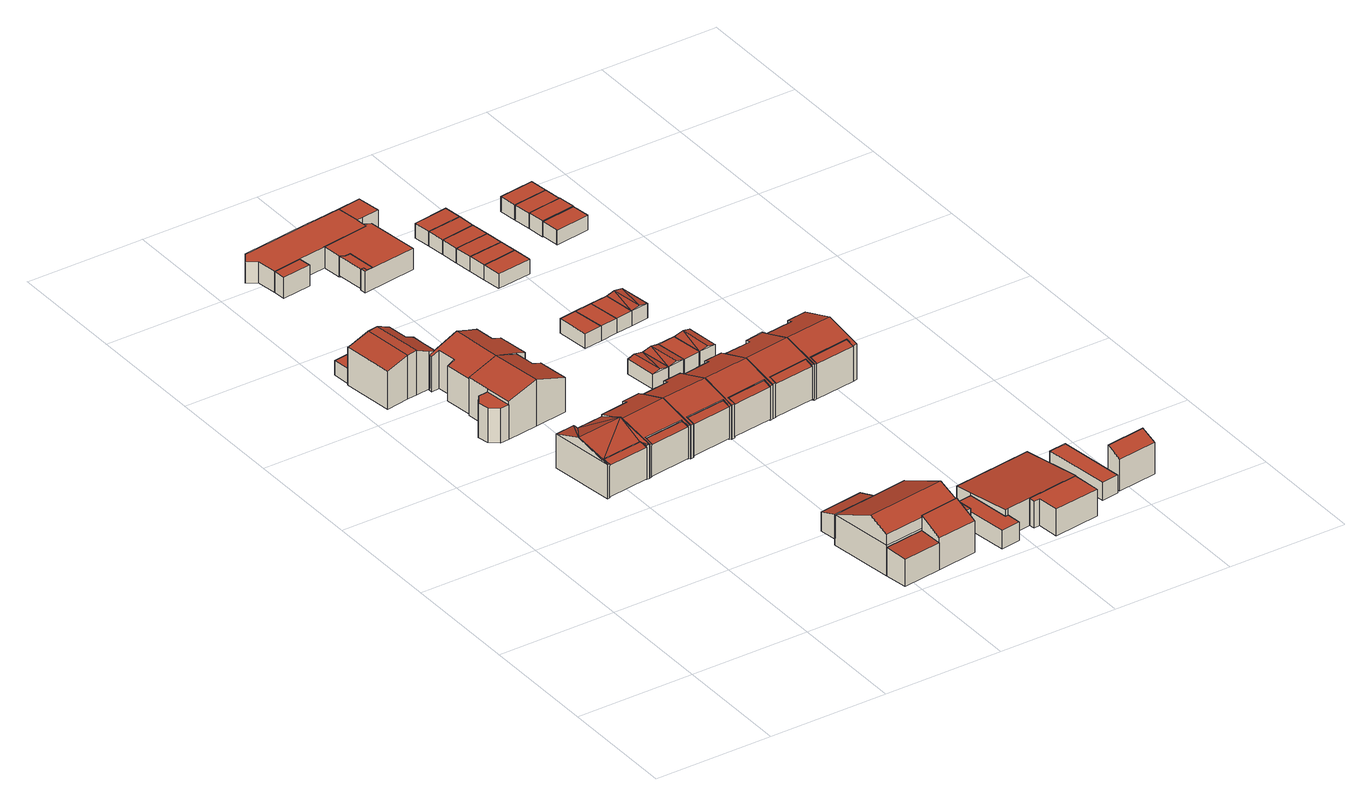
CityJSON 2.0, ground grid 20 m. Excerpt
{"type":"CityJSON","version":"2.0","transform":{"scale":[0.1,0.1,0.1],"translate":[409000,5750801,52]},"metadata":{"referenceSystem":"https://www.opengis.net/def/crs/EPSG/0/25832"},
"CityObjects":{
"building1":{"type":"Building","attributes":{"Gemeindeschluessel":"05515000","Geometrietyp2DReferenz":"3000","function":"31001_2460","roofType":"1000","measuredHeight":2.46},"geometry":[{"type":"Solid","lod":"2","boundaries":[[[[0,1,2,3]],[[4,5,1,0]],[[6,7,5,4]],[[3,2,7,6]],[[4,0,3,6]],[[1,5,7,2]]]],"semantics":{"surfaces":[{"type":"WallSurface"},{"type":"RoofSurface"},{"type":"GroundSurface"}],"values":[[0,0,0,0,1,2]]}}]},
"building2":{"type":"Building","attributes":{"Gemeindeschluessel":"05515000","Geometrietyp2DReferenz":"3000","function":"31001_1000","roofType":"9999","measuredHeight":7.56},"address":[{"country":"Germany","locality":"Münster","thoroughfareNumber":"117","thoroughfareName":"Paul-Klee-Weg"}],"geometry":[{"type":"Solid","lod":"2","boundaries":[[[[8,9,5,10]],[[11,12,9,8]],[[13,14,12,11]],[[15,16,14,13]],[[17,18,16,15]],[[19,20,18,17]],[[21,22,20,19]],[[23,24,22,21]],[[25,26,24,23]],[[27,28,26,25]],[[29,7,28,27]],[[30,31,7,29]],[[32,33,31,30]],[[10,5,33,32]],[[19,17,15,13,11,8,10,32,21]],[[29,27,25,23,30]],[[30,23,21,32]],[[9,12,14,16,18,20,22,24,26,28,7,31,33,5]]]],"semantics":{"surfaces":[{"type":"WallSurface"},{"type":"RoofSurface"},{"type":"GroundSurface"}],"values":[[0,0,0,0,0,0,0,0,0,0,0,0,0,0,1,1,1,2]]}}]},
"building3":{"type":"Building","attributes":{"Gemeindeschluessel":"05515000","Geometrietyp2DReferenz":"3000","function":"51009_1610","roofType":"2100","measuredHeight":5.81},"geometry":[{"type":"Solid","lod":"2","boundaries":[[[[34,35,36,37]],[[38,39,35,34]],[[40,41,39,38]],[[37,36,41,40]],[[38,34,37,40]],[[35,39,41,36]]]],"semantics":{"surfaces":[{"type":"WallSurface"},{"type":"RoofSurface"},{"type":"GroundSurface"}],"values":[[0,0,0,0,1,2]]}}]},
"building4":{"type":"Building","attributes":{"Gemeindeschluessel":"05515000","Geometrietyp2DReferenz":"3000","function":"31001_1000","roofType":"5000","measuredHeight":7.5},"address":[{"country":"Germany","locality":"Münster","thoroughfareNumber":"111","thoroughfareName":"Paul-Klee-Weg"}],"geometry":[{"type":"Solid","lod":"2","boundaries":[[[[42,43,44,45]],[[46,47,43,42]],[[48,49,47,46]],[[50,51,49,48]],[[52,53,51,50]],[[54,55,53,52]],[[56,57,55,54]],[[58,59,57,56]],[[60,61,59,58]],[[45,44,61,60]],[[62,45,60]],[[63,62,60]],[[63,60,58]],[[58,56,63]],[[48,46,42]],[[48,42,62]],[[50,48,62]],[[63,54,50]],[[50,62,63]],[[50,54,52]],[[54,63,56]],[[45,62,42]],[[43,47,49,51,53,55,57,59,61,44]]]],"semantics":{"surfaces":[{"type":"WallSurface"},{"type":"RoofSurface"},{"type":"GroundSurface"}],"values":[[0,0,0,0,0,0,0,0,0,0,1,1,1,1,1,1,1,1,1,1,0,0,2]]}}]},
"building5":{"type":"Building","attributes":{"Gemeindeschluessel":"05515000","Geometrietyp2DReferenz":"3000","function":"31001_1000"},"address":[{"country":"Germany","locality":"Münster","thoroughfareNumber":"113","thoroughfareName":"Paul-Klee-Weg"}],"children":["building5-1","building5-2"]},
"building5-1":{"type":"BuildingPart","attributes":{"roofType":"1000","measuredHeight":5.87},"parents":["building5"],"geometry":[{"type":"Solid","lod":"2","boundaries":[[[[64,65,66,67]],[[68,69,65,64]],[[70,71,69,68]],[[72,73,74,75]],[[67,66,73,72]],[[75,70,68,64,67,72]],[[65,69,71,74,73,66]],[[71,70,75,74]]]],"semantics":{"surfaces":[{"type":"WallSurface"},{"type":"RoofSurface"},{"type":"GroundSurface"},{"type":"ClosureSurface"}],"values":[[0,0,0,0,0,1,2,3]]}}]},
"building5-2":{"type":"BuildingPart","attributes":{"roofType":"3100","measuredHeight":7.97},"parents":["building5"],"geometry":[{"type":"Solid","lod":"2","boundaries":[[[[76,77,78,79]],[[80,81,77,76]],[[82,83,81,80]],[[84,75,74,83,82]],[[85,86,71,70,87]],[[80,76,79,88,89,82]],[[85,87,84,82,89]],[[90,91,78,77,81,83,74,71,86]],[[89,90,86,85]],[[88,91,90,89]],[[79,78,91,88]],[[75,84,87,70]],[[71,74,75,70]]]],"semantics":{"surfaces":[{"type":"WallSurface"},{"type":"RoofSurface"},{"type":"GroundSurface"},{"type":"ClosureSurface"}],"values":[[0,0,0,0,0,1,1,2,0,0,0,0,3]]}}]},
"building6":{"type":"Building","attributes":{"Gemeindeschluessel":"05515000","Geometrietyp2DReferenz":"3000","function":"31001_1000","roofType":"3100","measuredHeight":7.83},"address":[{"country":"Germany","locality":"Münster","thoroughfareNumber":"115","thoroughfareName":"Paul-Klee-Weg"}],"geometry":[{"type":"Solid","lod":"2","boundaries":[[[[92,93,94,95]],[[96,97,93,92]],[[98,99,97,96]],[[100,101,99,98]],[[102,103,101,100]],[[104,105,103,102]],[[106,107,105,104]],[[108,109,107,106]],[[110,111,109,108]],[[112,113,111,110]],[[114,115,113,112]],[[89,116,115,114]],[[117,118,116,89]],[[119,120,118,117]],[[95,94,120,119]],[[114,112,110,108,106,104,102,89]],[[100,98,96,92,95,119,117,89,102]],[[93,97,99,101,103,105,107,109,111,113,115,116,118,120,94]]]],"semantics":{"surfaces":[{"type":"WallSurface"},{"type":"RoofSurface"},{"type":"GroundSurface"}],"values":[[0,0,0,0,0,0,0,0,0,0,0,0,0,0,0,1,1,2]]}}]},
"building7":{"type":"Building","attributes":{"Gemeindeschluessel":"05515000","Geometrietyp2DReferenz":"3000","function":"31001_2460","roofType":"1000","measuredHeight":2.46},"geometry":[{"type":"Solid","lod":"2","boundaries":[[[[121,122,123,124]],[[125,105,122,121]],[[126,101,105,125]],[[124,123,101,126]],[[125,121,124,126]],[[122,105,101,123]]]],"semantics":{"surfaces":[{"type":"WallSurface"},{"type":"RoofSurface"},{"type":"GroundSurface"}],"values":[[0,0,0,0,1,2]]}}]},
"building8":{"type":"Building","attributes":{"Gemeindeschluessel":"05515000","Geometrietyp2DReferenz":"3000","function":"51009_1610","roofType":"2100","measuredHeight":5.84},"geometry":[{"type":"Solid","lod":"2","boundaries":[[[[127,128,129,130]],[[131,132,128,127]],[[133,134,132,131]],[[130,129,134,133]],[[131,127,130,133]],[[128,132,134,129]]]],"semantics":{"surfaces":[{"type":"WallSurface"},{"type":"RoofSurface"},{"type":"GroundSurface"}],"values":[[0,0,0,0,1,2]]}}]},
"building9":{"type":"Building","attributes":{"Gemeindeschluessel":"05515000","Geometrietyp2DReferenz":"3000","function":"31001_1000","roofType":"3100","measuredHeight":7.5},"address":[{"country":"Germany","locality":"Münster","thoroughfareNumber":"109","thoroughfareName":"Paul-Klee-Weg"}],"geometry":[{"type":"Solid","lod":"2","boundaries":[[[[135,136,137,138]],[[139,140,136,135]],[[141,43,140,139]],[[142,143,43,141]],[[144,44,143,142]],[[145,146,44,144]],[[147,148,146,145]],[[149,150,148,147]],[[151,152,150,149]],[[153,154,152,151]],[[155,156,154,153]],[[157,158,156,155]],[[138,137,158,157]],[[151,149,147,145,144,142,153]],[[141,139,135,138,157,155,153,142]],[[136,140,43,143,44,146,148,150,152,154,156,158,137]]]],"semantics":{"surfaces":[{"type":"WallSurface"},{"type":"RoofSurface"},{"type":"GroundSurface"}],"values":[[0,0,0,0,0,0,0,0,0,0,0,0,0,1,1,2]]}}]},
"building10":{"type":"Building","attributes":{"Gemeindeschluessel":"05515000","Geometrietyp2DReferenz":"3000","function":"51009_1610","roofType":"2100","measuredHeight":4.88},"geometry":[{"type":"Solid","lod":"2","boundaries":[[[[159,160,161,162]],[[163,164,160,159]],[[165,166,164,163]],[[162,161,166,165]],[[163,159,162,165]],[[160,164,166,161]]]],"semantics":{"surfaces":[{"type":"WallSurface"},{"type":"RoofSurface"},{"type":"GroundSurface"}],"values":[[0,0,0,0,1,2]]}}]},
"building11":{"type":"Building","attributes":{"Gemeindeschluessel":"05515000","Geometrietyp2DReferenz":"3000","function":"31001_2460","roofType":"2100","measuredHeight":4.25},"geometry":[{"type":"Solid","lod":"2","boundaries":[[[[167,168,169,170]],[[171,172,168,167]],[[173,174,172,171]],[[170,169,174,173]],[[171,167,170,173]],[[168,172,174,169]]]],"semantics":{"surfaces":[{"type":"WallSurface"},{"type":"RoofSurface"},{"type":"GroundSurface"}],"values":[[0,0,0,0,1,2]]}}]},
"building12":{"type":"Building","attributes":{"Gemeindeschluessel":"05515000","Geometrietyp2DReferenz":"3000","function":"31001_1000"},"address":[{"country":"Germany","locality":"Münster","thoroughfareNumber":"99","thoroughfareName":"Paul-Klee-Weg"}],"children":["building12-1","building12-2"]},
"building12-1":{"type":"BuildingPart","attributes":{"roofType":"3100","measuredHeight":8.69},"parents":["building12"],"geometry":[{"type":"Solid","lod":"2","boundaries":[[[[175,176,177,173]],[[178,179,176,175]],[[180,166,161,181]],[[170,182,166,180]],[[173,177,182,170]],[[170,183,184,175,173]],[[185,184,183,186,187]],[[187,186,180,181]],[[186,183,170,180]],[[184,185,178,175]],[[176,179,161,166,182,177]],[[179,178,181,161]],[[185,187,181,178]]]],"semantics":{"surfaces":[{"type":"WallSurface"},{"type":"RoofSurface"},{"type":"GroundSurface"},{"type":"ClosureSurface"}],"values":[[0,0,0,0,0,1,1,0,0,0,2,3,3]]}}]},
"building12-2":{"type":"BuildingPart","attributes":{"roofType":"2100","measuredHeight":7.45},"parents":["building12"],"geometry":[{"type":"Solid","lod":"2","boundaries":[[[[188,187,181,161,160,189]],[[190,191,179,178,185,192]],[[189,160,191,190]],[[192,188,189,190]],[[161,179,191,160]],[[187,188,192,185]],[[179,161,181,178]],[[181,187,185,178]]]],"semantics":{"surfaces":[{"type":"WallSurface"},{"type":"RoofSurface"},{"type":"GroundSurface"},{"type":"ClosureSurface"}],"values":[[0,0,0,1,2,0,3,3]]}}]},
"building13":{"type":"Building","attributes":{"Gemeindeschluessel":"05515000","Geometrietyp2DReferenz":"3000","function":"51009_1610","roofType":"2100","measuredHeight":5.85},"geometry":[{"type":"Solid","lod":"2","boundaries":[[[[193,194,195,196]],[[197,198,194,193]],[[199,200,198,197]],[[196,195,200,199]],[[197,193,196,199]],[[194,198,200,195]]]],"semantics":{"surfaces":[{"type":"WallSurface"},{"type":"RoofSurface"},{"type":"GroundSurface"}],"values":[[0,0,0,0,1,2]]}}]},
"building14":{"type":"Building","attributes":{"Gemeindeschluessel":"05515000","Geometrietyp2DReferenz":"3000","function":"31001_1000","roofType":"3100","measuredHeight":7.57},"address":[{"country":"Germany","locality":"Münster","thoroughfareNumber":"107","thoroughfareName":"Paul-Klee-Weg"}],"geometry":[{"type":"Solid","lod":"2","boundaries":[[[[201,202,203,204]],[[205,206,202,201]],[[153,207,206,205]],[[151,208,207,153]],[[209,210,208,151]],[[211,212,210,209]],[[213,214,212,211]],[[215,216,214,213]],[[217,218,216,215]],[[219,220,218,217]],[[221,222,220,219]],[[223,224,222,221]],[[215,213,211,209,151,153,217]],[[205,201,204,223,221,219,217,153]],[[203,202,206,207,208,210,212,214,216,218,220,222,224]],[[204,203,224,223]]]],"semantics":{"surfaces":[{"type":"WallSurface"},{"type":"RoofSurface"},{"type":"GroundSurface"}],"values":[[0,0,0,0,0,0,0,0,0,0,0,0,1,1,2,0]]}}]},
"building15":{"type":"Building","attributes":{"Gemeindeschluessel":"05515000","Geometrietyp2DReferenz":"3000","function":"51009_1610","roofType":"1000","measuredHeight":3.42},"geometry":[{"type":"Solid","lod":"2","boundaries":[[[[225,226,227,228]],[[229,230,226,225]],[[231,232,230,229]],[[233,234,232,231]],[[235,236,234,233]],[[237,238,236,235]],[[228,227,238,237]],[[235,233,231,229,225,228,237]],[[226,230,232,234,236,238,227]]]],"semantics":{"surfaces":[{"type":"WallSurface"},{"type":"RoofSurface"},{"type":"GroundSurface"}],"values":[[0,0,0,0,0,0,0,1,2]]}}]},
"building16":{"type":"Building","attributes":{"Gemeindeschluessel":"05515000","Geometrietyp2DReferenz":"3000","function":"31001_1000"},"address":[{"country":"Germany","locality":"Münster","thoroughfareNumber":"118","thoroughfareName":"Paul-Klee-Weg"}],"children":["building16-1","building16-2","building16-3","building16-4"]},
"building16-1":{"type":"BuildingPart","attributes":{"roofType":"1000","measuredHeight":3.58},"parents":["building16"],"geometry":[{"type":"Solid","lod":"2","boundaries":[[[[239,240,241,242]],[[243,244,240,239]],[[245,246,247,248]],[[249,250,251,252]],[[253,254,250,249]],[[255,256,257,258]],[[259,260,256,255]],[[261,262,260,259]],[[242,241,262,261]],[[259,255,258,253,249,252,263,245,248,243,239,242,261]],[[240,244,247,246,264,251,250,254,257,256,260,262,241]],[[244,243,248,247]],[[264,246,245,263]],[[251,264,263,252]],[[254,253,258,257]]]],"semantics":{"surfaces":[{"type":"WallSurface"},{"type":"RoofSurface"},{"type":"GroundSurface"},{"type":"ClosureSurface"}],"values":[[0,0,0,0,0,0,0,0,0,1,2,3,3,3,3]]}}]},
"building16-2":{"type":"BuildingPart","attributes":{"roofType":"1000","measuredHeight":3.59},"parents":["building16"],"geometry":[{"type":"Solid","lod":"2","boundaries":[[[[265,266,267,268]],[[269,270,266,265]],[[248,247,270,269]],[[268,267,244,243]],[[248,269,265,268,243]],[[266,270,247,244,267]],[[244,247,248,243]]]],"semantics":{"surfaces":[{"type":"WallSurface"},{"type":"RoofSurface"},{"type":"GroundSurface"},{"type":"ClosureSurface"}],"values":[[0,0,0,0,1,2,3]]}}]},
"building16-3":{"type":"BuildingPart","attributes":{"roofType":"1000","measuredHeight":3.57},"parents":["building16"],"geometry":[{"type":"Solid","lod":"2","boundaries":[[[[228,271,272,225]],[[237,273,271,228]],[[235,274,273,237]],[[233,275,274,235]],[[231,276,275,233]],[[229,277,276,231]],[[249,250,277,229]],[[252,251,250,249]],[[278,279,246,245]],[[280,281,279,278]],[[282,283,281,280]],[[225,272,283,282]],[[280,278,245,263,252,249,229,231,233,235,237,228,225,282]],[[271,273,274,275,276,277,250,251,264,246,279,281,283,272]],[[251,252,263,264]],[[264,263,245,246]]]],"semantics":{"surfaces":[{"type":"WallSurface"},{"type":"RoofSurface"},{"type":"GroundSurface"},{"type":"ClosureSurface"}],"values":[[0,0,0,0,0,0,0,0,0,0,0,0,1,2,3,3]]}}]},
"building16-4":{"type":"BuildingPart","attributes":{"roofType":"1000","measuredHeight":3.58},"parents":["building16"],"geometry":[{"type":"Solid","lod":"2","boundaries":[[[[284,285,286,287]],[[258,257,285,284]],[[287,286,254,253]],[[258,284,287,253]],[[285,257,254,286]],[[254,257,258,253]]]],"semantics":{"surfaces":[{"type":"WallSurface"},{"type":"RoofSurface"},{"type":"GroundSurface"},{"type":"ClosureSurface"}],"values":[[0,0,0,1,2,3]]}}]},
"building17":{"type":"Building","attributes":{"Gemeindeschluessel":"05515000","Geometrietyp2DReferenz":"3000","function":"51009_1611","roofType":"1000","measuredHeight":3.98},"geometry":[{"type":"Solid","lod":"2","boundaries":[[[[288,289,290,291]],[[292,293,289,288]],[[294,295,293,292]],[[296,297,295,294]],[[291,290,297,296]],[[294,292,288,291,296]],[[289,293,295,297,290]]]],"semantics":{"surfaces":[{"type":"WallSurface"},{"type":"RoofSurface"},{"type":"GroundSurface"}],"values":[[0,0,0,0,0,1,2]]}}]},
"building18":{"type":"Building","attributes":{"Gemeindeschluessel":"05515000","Geometrietyp2DReferenz":"3000","function":"51009_1610","roofType":"2100","measuredHeight":5.95},"geometry":[{"type":"Solid","lod":"2","boundaries":[[[[298,299,300,301]],[[302,303,304,305]],[[299,302,305,300]],[[298,303,302,299]],[[301,304,303,298]],[[300,305,304,301]]]],"semantics":{"surfaces":[{"type":"RoofSurface"},{"type":"GroundSurface"},{"type":"WallSurface"}],"values":[[0,1,2,2,2,2]]}}]},
"building19":{"type":"Building","attributes":{"Gemeindeschluessel":"05515000","Geometrietyp2DReferenz":"3000","function":"31001_1000","roofType":"3100","measuredHeight":7.65},"address":[{"country":"Germany","locality":"Münster","thoroughfareNumber":"105","thoroughfareName":"Paul-Klee-Weg"}],"geometry":[{"type":"Solid","lod":"2","boundaries":[[[[306,307,308,309]],[[310,311,307,306]],[[219,312,311,310]],[[217,313,312,219]],[[215,314,313,217]],[[315,316,314,215]],[[317,318,316,315]],[[319,320,318,317]],[[321,322,320,319]],[[323,324,322,321]],[[325,326,324,323]],[[327,328,326,325]],[[309,308,328,327]],[[321,319,317,315,215,217,323]],[[219,310,306,309,327,325,323,217]],[[307,311,312,313,314,316,318,320,322,324,326,328,308]]]],"semantics":{"surfaces":[{"type":"WallSurface"},{"type":"RoofSurface"},{"type":"GroundSurface"}],"values":[[0,0,0,0,0,0,0,0,0,0,0,0,0,1,1,2]]}}]},
"building20":{"type":"Building","attributes":{"Gemeindeschluessel":"05515000","Geometrietyp2DReferenz":"3000","function":"31001_2460","roofType":"5000","measuredHeight":2.78},"geometry":[{"type":"Solid","lod":"2","boundaries":[[[[329,330,331,332]],[[333,334,330,329]],[[335,336,334,333]],[[332,331,336,335]],[[337,338,335,333]],[[337,329,332]],[[332,338,337]],[[329,337,333]],[[335,338,332]],[[330,334,336,331]]]],"semantics":{"surfaces":[{"type":"WallSurface"},{"type":"RoofSurface"},{"type":"GroundSurface"}],"values":[[0,0,0,0,1,1,1,0,0,2]]}}]},
"building21":{"type":"Building","attributes":{"Gemeindeschluessel":"05515000","Geometrietyp2DReferenz":"3000","function":"31001_2460","roofType":"1000","measuredHeight":3.19},"geometry":[{"type":"Solid","lod":"2","boundaries":[[[[339,340,341,342]],[[343,344,340,339]],[[345,346,344,343]],[[347,348,346,345]],[[349,350,348,347]],[[342,341,350,349]],[[347,345,343,339,342,349]],[[340,344,346,348,350,341]]]],"semantics":{"surfaces":[{"type":"WallSurface"},{"type":"RoofSurface"},{"type":"GroundSurface"}],"values":[[0,0,0,0,0,0,1,2]]}}]},
"building22":{"type":"Building","attributes":{"Gemeindeschluessel":"05515000","Geometrietyp2DReferenz":"3000","function":"31001_2460","roofType":"1000","measuredHeight":2.47},"geometry":[{"type":"Solid","lod":"2","boundaries":[[[[351,352,353,354]],[[355,356,352,351]],[[357,358,356,355]],[[354,353,358,357]],[[355,351,354,357]],[[352,356,358,353]]]],"semantics":{"surfaces":[{"type":"WallSurface"},{"type":"RoofSurface"},{"type":"GroundSurface"}],"values":[[0,0,0,0,1,2]]}}]},
"building23":{"type":"Building","attributes":{"Gemeindeschluessel":"05515000","Geometrietyp2DReferenz":"3000","function":"31001_2460","roofType":"5000","measuredHeight":2.78},"geometry":[{"type":"Solid","lod":"2","boundaries":[[[[359,360,361,362]],[[363,364,360,359]],[[329,330,364,363]],[[332,331,330,329]],[[362,361,331,332]],[[365,366,363,359,362]],[[366,365,329]],[[332,329,365]],[[366,329,363]],[[365,362,332]],[[360,364,330,331,361]]]],"semantics":{"surfaces":[{"type":"WallSurface"},{"type":"RoofSurface"},{"type":"GroundSurface"}],"values":[[0,0,0,0,0,1,1,1,0,0,2]]}}]},
"building24":{"type":"Building","attributes":{"Gemeindeschluessel":"05515000","Geometrietyp2DReferenz":"3000","function":"31001_2460","roofType":"1000","measuredHeight":2.47},"geometry":[{"type":"Solid","lod":"2","boundaries":[[[[367,368,352,351]],[[369,370,368,367]],[[355,356,370,369]],[[351,352,356,355]],[[369,367,351,355]],[[368,370,356,352]]]],"semantics":{"surfaces":[{"type":"WallSurface"},{"type":"RoofSurface"},{"type":"GroundSurface"}],"values":[[0,0,0,0,1,2]]}}]},
"building25":{"type":"Building","attributes":{"Gemeindeschluessel":"05515000","Geometrietyp2DReferenz":"3000","function":"31001_2460","roofType":"1000","measuredHeight":2.49},"geometry":[{"type":"Solid","lod":"2","boundaries":[[[[362,361,360,359]],[[371,372,361,362]],[[373,374,372,371]],[[375,376,374,373]],[[359,360,376,375]],[[373,371,362,359,375]],[[361,372,374,376,360]]]],"semantics":{"surfaces":[{"type":"WallSurface"},{"type":"RoofSurface"},{"type":"GroundSurface"}],"values":[[0,0,0,0,0,1,2]]}}]},
"building26":{"type":"Building","attributes":{"Gemeindeschluessel":"05515000","Geometrietyp2DReferenz":"3000","function":"51009_1610","roofType":"2100","measuredHeight":6.13},"geometry":[{"type":"Solid","lod":"2","boundaries":[[[[377,378,379,380]],[[381,382,378,377]],[[383,384,382,381]],[[380,379,384,383]],[[381,377,380,383]],[[378,382,384,379]]]],"semantics":{"surfaces":[{"type":"WallSurface"},{"type":"RoofSurface"},{"type":"GroundSurface"}],"values":[[0,0,0,0,1,2]]}}]},
"building27":{"type":"Building","attributes":{"Gemeindeschluessel":"05515000","Geometrietyp2DReferenz":"3000","function":"31001_1000","roofType":"3100","measuredHeight":7.68},"address":[{"country":"Germany","locality":"Münster","thoroughfareNumber":"103","thoroughfareName":"Paul-Klee-Weg"}],"geometry":[{"type":"Solid","lod":"2","boundaries":[[[[383,385,386,380]],[[387,388,385,383]],[[389,326,388,387]],[[323,324,326,389]],[[321,322,324,323]],[[390,391,322,321]],[[392,393,391,390]],[[394,395,393,392]],[[396,397,395,394]],[[398,399,397,396]],[[400,401,399,398]],[[402,403,401,400]],[[380,386,403,402]],[[396,394,392,390,321,323,398]],[[389,387,383,380,402,400,398,323]],[[385,388,326,324,322,391,393,395,397,399,401,403,386]]]],"semantics":{"surfaces":[{"type":"WallSurface"},{"type":"RoofSurface"},{"type":"GroundSurface"}],"values":[[0,0,0,0,0,0,0,0,0,0,0,0,0,1,1,2]]}}]},
"building28":{"type":"Building","attributes":{"Gemeindeschluessel":"05515000","Geometrietyp2DReferenz":"3000","function":"31001_2460","roofType":"1000","measuredHeight":2.53},"geometry":[{"type":"Solid","lod":"2","boundaries":[[[[404,405,406,407]],[[408,409,405,404]],[[410,411,409,408]],[[412,413,411,410]],[[414,415,413,412]],[[407,406,415,414]],[[412,410,408,404,407,414]],[[405,409,411,413,415,406]]]],"semantics":{"surfaces":[{"type":"WallSurface"},{"type":"RoofSurface"},{"type":"GroundSurface"}],"values":[[0,0,0,0,0,0,1,2]]}}]},
"building29":{"type":"Building","attributes":{"Gemeindeschluessel":"05515000","Geometrietyp2DReferenz":"3000","function":"31001_2460","roofType":"1000","measuredHeight":2.47},"geometry":[{"type":"Solid","lod":"2","boundaries":[[[[416,417,418,419]],[[369,370,417,416]],[[367,368,370,369]],[[419,418,368,367]],[[369,416,419,367]],[[417,370,368,418]]]],"semantics":{"surfaces":[{"type":"WallSurface"},{"type":"RoofSurface"},{"type":"GroundSurface"}],"values":[[0,0,0,0,1,2]]}}]},
"building30":{"type":"Building","attributes":{"Gemeindeschluessel":"05515000","Geometrietyp2DReferenz":"3000","function":"31001_2460","roofType":"1000","measuredHeight":2.51},"geometry":[{"type":"Solid","lod":"2","boundaries":[[[[420,421,405,404]],[[422,423,421,420]],[[424,425,423,422]],[[410,411,425,424]],[[408,409,411,410]],[[404,405,409,408]],[[410,424,422,420,404,408]],[[421,423,425,411,409,405]]]],"semantics":{"surfaces":[{"type":"WallSurface"},{"type":"RoofSurface"},{"type":"GroundSurface"}],"values":[[0,0,0,0,0,0,1,2]]}}]},
"building31":{"type":"Building","attributes":{"Gemeindeschluessel":"05515000","Geometrietyp2DReferenz":"3000","function":"31001_1000"},"address":[{"country":"Germany","locality":"Münster","thoroughfareNumber":"97","thoroughfareName":"Paul-Klee-Weg"}],"children":["building31-1","building31-2"]},
"building31-1":{"type":"BuildingPart","attributes":{"roofType":"1000","measuredHeight":4.61},"parents":["building31"],"geometry":[{"type":"Solid","lod":"2","boundaries":[[[[426,427,428,429]],[[430,431,427,426]],[[432,433,431,430]],[[434,435,433,432]],[[436,437,435,434]],[[432,430,426,429,436,434]],[[428,427,431,433,435,437]],[[437,436,429,428]]]],"semantics":{"surfaces":[{"type":"WallSurface"},{"type":"RoofSurface"},{"type":"GroundSurface"},{"type":"ClosureSurface"}],"values":[[0,0,0,0,0,1,2,3]]}}]},
"building31-2":{"type":"BuildingPart","attributes":{"roofType":"2100","measuredHeight":4.69},"parents":["building31"],"geometry":[{"type":"Solid","lod":"2","boundaries":[[[[438,429,428,439,440]],[[441,442,437,436,443]],[[444,445,442,441]],[[446,447,445,444]],[[448,449,447,446]],[[440,439,449,448]],[[446,444,441,443,438,440,448]],[[428,437,442,445,447,449,439]],[[429,438,443,436]],[[437,428,429,436]]]],"semantics":{"surfaces":[{"type":"WallSurface"},{"type":"RoofSurface"},{"type":"GroundSurface"},{"type":"ClosureSurface"}],"values":[[0,0,0,0,0,0,1,2,0,3]]}}]},
"building32":{"type":"Building","attributes":{"Gemeindeschluessel":"05515000","Geometrietyp2DReferenz":"3000","function":"31001_2460","roofType":"1000","measuredHeight":2.54},"geometry":[{"type":"Solid","lod":"2","boundaries":[[[[450,451,421,420]],[[452,453,451,450]],[[454,455,453,452]],[[424,425,455,454]],[[422,423,425,424]],[[420,421,423,422]],[[424,454,452,450,420,422]],[[451,453,455,425,423,421]]]],"semantics":{"surfaces":[{"type":"WallSurface"},{"type":"RoofSurface"},{"type":"GroundSurface"}],"values":[[0,0,0,0,0,0,1,2]]}}]},
"building33":{"type":"Building","attributes":{"Gemeindeschluessel":"05515000","Geometrietyp2DReferenz":"3000","function":"31001_2460","roofType":"5000","measuredHeight":2.79},"geometry":[{"type":"Solid","lod":"2","boundaries":[[[[456,457,458,459]],[[460,461,457,456]],[[373,374,461,460]],[[371,372,374,373]],[[459,458,372,371]],[[462,463,460,456,459]],[[463,462,373]],[[462,371,373]],[[463,373,460]],[[462,459,371]],[[457,461,374,372,458]]]],"semantics":{"surfaces":[{"type":"WallSurface"},{"type":"RoofSurface"},{"type":"GroundSurface"}],"values":[[0,0,0,0,0,1,1,1,0,0,2]]}}]},
"building34":{"type":"Building","attributes":{"Gemeindeschluessel":"05515000","Geometrietyp2DReferenz":"3000","function":"31001_2460","roofType":"1000","measuredHeight":2.52},"geometry":[{"type":"Solid","lod":"2","boundaries":[[[[464,465,451,450]],[[466,467,465,464]],[[454,455,467,466]],[[452,453,455,454]],[[450,451,453,452]],[[454,466,464,450,452]],[[465,467,455,453,451]]]],"semantics":{"surfaces":[{"type":"WallSurface"},{"type":"RoofSurface"},{"type":"GroundSurface"}],"values":[[0,0,0,0,0,1,2]]}}]},
"building35":{"type":"Building","attributes":{"Gemeindeschluessel":"05515000","Geometrietyp2DReferenz":"3000","function":"31001_2460","roofType":"1000","measuredHeight":2.51},"geometry":[{"type":"Solid","lod":"2","boundaries":[[[[468,469,470,471]],[[466,467,469,468]],[[464,465,467,466]],[[471,470,465,464]],[[466,468,471,464]],[[469,467,465,470]]]],"semantics":{"surfaces":[{"type":"WallSurface"},{"type":"RoofSurface"},{"type":"GroundSurface"}],"values":[[0,0,0,0,1,2]]}}]},
"building36":{"type":"Building","attributes":{"Gemeindeschluessel":"05515000","Geometrietyp2DReferenz":"3000","function":"31001_2460","roofType":"1000","measuredHeight":2.52},"geometry":[{"type":"Solid","lod":"2","boundaries":[[[[472,473,474,475]],[[468,469,473,472]],[[471,470,469,468]],[[475,474,470,471]],[[468,472,475,471]],[[473,469,470,474]]]],"semantics":{"surfaces":[{"type":"WallSurface"},{"type":"RoofSurface"},{"type":"GroundSurface"}],"values":[[0,0,0,0,1,2]]}}]},
"building37":{"type":"Building","attributes":{"Gemeindeschluessel":"05515000","Geometrietyp2DReferenz":"3000","function":"31001_2460","roofType":"3100","measuredHeight":2.82},"geometry":[{"type":"Solid","lod":"2","boundaries":[[[[476,477,478,479]],[[416,417,477,476]],[[419,418,417,416]],[[479,478,418,419]],[[476,480,416]],[[419,481,479]],[[480,476,479]],[[479,481,480]],[[416,480,481]],[[481,419,416]],[[477,417,418,478]]]],"semantics":{"surfaces":[{"type":"WallSurface"},{"type":"RoofSurface"},{"type":"GroundSurface"}],"values":[[0,0,0,0,0,0,1,1,1,1,2]]}}]},
"building38":{"type":"Building","attributes":{"Gemeindeschluessel":"05515000","Geometrietyp2DReferenz":"3000","function":"51009_1610","roofType":"2100","measuredHeight":6.43},"geometry":[{"type":"Solid","lod":"2","boundaries":[[[[482,483,484,485]],[[486,487,483,482]],[[488,489,487,486]],[[485,484,489,488]],[[486,482,485,488]],[[483,487,489,484]]]],"semantics":{"surfaces":[{"type":"WallSurface"},{"type":"RoofSurface"},{"type":"GroundSurface"}],"values":[[0,0,0,0,1,2]]}}]},
"building39":{"type":"Building","attributes":{"Gemeindeschluessel":"05515000","Geometrietyp2DReferenz":"3000","function":"31001_1000","roofType":"3100","measuredHeight":8.02},"address":[{"country":"Germany","locality":"Münster","thoroughfareNumber":"101","thoroughfareName":"Paul-Klee-Weg"}],"geometry":[{"type":"Solid","lod":"2","boundaries":[[[[490,483,487,491]],[[492,484,483,490]],[[493,494,484,492]],[[398,495,494,493]],[[396,496,495,398]],[[497,498,496,396]],[[499,500,498,497]],[[501,502,500,499]],[[503,504,502,501]],[[505,506,504,503]],[[507,489,506,505]],[[491,487,489,507]],[[501,499,497,396,398,503]],[[493,492,490,491,507,505,503,398]],[[483,484,494,495,496,498,500,502,504,506,489,487]]]],"semantics":{"surfaces":[{"type":"WallSurface"},{"type":"RoofSurface"},{"type":"GroundSurface"}],"values":[[0,0,0,0,0,0,0,0,0,0,0,0,1,1,2]]}}]},
"building40":{"type":"Building","attributes":{"Gemeindeschluessel":"05515000","Geometrietyp2DReferenz":"3000","function":"31001_2460","roofType":"1000","measuredHeight":3.05},"geometry":[{"type":"Solid","lod":"2","boundaries":[[[[508,509,510,511]],[[512,513,509,508]],[[514,515,513,512]],[[511,510,515,514]],[[512,508,511,514]],[[509,513,515,510]]]],"semantics":{"surfaces":[{"type":"WallSurface"},{"type":"RoofSurface"},{"type":"GroundSurface"}],"values":[[0,0,0,0,1,2]]}}]},
"building41":{"type":"Building","attributes":{"Gemeindeschluessel":"05515000","Geometrietyp2DReferenz":"3000","function":"31001_2460","roofType":"1000","measuredHeight":2.59},"geometry":[{"type":"Solid","lod":"2","boundaries":[[[[516,517,518,519]],[[520,521,517,516]],[[522,523,521,520]],[[524,525,523,522]],[[526,527,525,524]],[[519,518,527,526]],[[524,522,520,516,519,526]],[[517,521,523,525,527,518]]]],"semantics":{"surfaces":[{"type":"WallSurface"},{"type":"RoofSurface"},{"type":"GroundSurface"}],"values":[[0,0,0,0,0,0,1,2]]}}]},
"building42":{"type":"Building","attributes":{"Gemeindeschluessel":"05515000","Geometrietyp2DReferenz":"3000","function":"31001_2460","roofType":"1000","measuredHeight":2.62},"geometry":[{"type":"Solid","lod":"2","boundaries":[[[[528,529,530,531]],[[532,533,529,528]],[[534,535,533,532]],[[531,530,535,534]],[[532,528,531,534]],[[529,533,535,530]]]],"semantics":{"surfaces":[{"type":"WallSurface"},{"type":"RoofSurface"},{"type":"GroundSurface"}],"values":[[0,0,0,0,1,2]]}}]},
"building43":{"type":"Building","attributes":{"Gemeindeschluessel":"05515000","Geometrietyp2DReferenz":"3000","function":"31001_2460","roofType":"1000","measuredHeight":2.6},"geometry":[{"type":"Solid","lod":"2","boundaries":[[[[536,537,538,539]],[[540,529,537,536]],[[541,530,529,540]],[[539,538,530,541]],[[540,536,539,541]],[[537,529,530,538]]]],"semantics":{"surfaces":[{"type":"WallSurface"},{"type":"RoofSurface"},{"type":"GroundSurface"}],"values":[[0,0,0,0,1,2]]}}]},
"building44":{"type":"Building","attributes":{"Gemeindeschluessel":"05515000","Geometrietyp2DReferenz":"3000","function":"31001_2460","roofType":"1000","measuredHeight":2.58},"geometry":[{"type":"Solid","lod":"2","boundaries":[[[[542,543,544,545]],[[536,537,543,542]],[[539,538,537,536]],[[545,544,538,539]],[[536,542,545,539]],[[543,537,538,544]]]],"semantics":{"surfaces":[{"type":"WallSurface"},{"type":"RoofSurface"},{"type":"GroundSurface"}],"values":[[0,0,0,0,1,2]]}}]},
"building45":{"type":"Building","attributes":{"Gemeindeschluessel":"05515000","Geometrietyp2DReferenz":"3000","function":"51009_1610","roofType":"2100","measuredHeight":6.62},"geometry":[{"type":"Solid","lod":"2","boundaries":[[[[546,547,548,549]],[[550,551,547,546]],[[552,553,551,550]],[[549,548,553,552]],[[550,546,549,552]],[[547,551,553,548]]]],"semantics":{"surfaces":[{"type":"WallSurface"},{"type":"RoofSurface"},{"type":"GroundSurface"}],"values":[[0,0,0,0,1,2]]}}]}
},
"vertices":[
[65,924,56],[65,924,31],[4,916,31],[4,916,56],[69,892,56],[69,892,31],[8,884,56],[8,884,31],
[84,894,96],[84,894,31],[69,892,103],[89,859,96],[89,859,31],[104,861,89],[104,861,31],[106,843,89],[106,843,31],[110,811,89],[110,811,31],[96,809,95],[96,809,31],[72,806,107],[72,806,31],[55,804,106],[55,804,31],[16,798,96],[16,798,31],[5,884,96],[5,884,31],[8,884,96],[44,889,106],[44,889,31],[61,891,107],[61,891,31],
[222,440,81],[222,440,27],[220,453,27],[220,453,85],[151,430,81],[151,430,27],[150,444,85],[150,444,27],
[227,440,84],[227,440,26],[213,541,26],[213,541,84],[222,440,84],[222,440,26],[220,453,84],[220,453,26],[150,444,84],[150,444,26],[151,430,84],[151,430,26],[147,429,84],[147,429,26],[132,539,84],[132,539,26],[166,544,84],[166,544,26],[167,535,84],[167,535,26],[219,502,101],[139,491,101],
[85,668,86],[85,668,27],[88,649,27],[88,649,86],[96,683,86],[96,683,27],[112,685,86],[112,685,27],[103,637,86],[103,637,27],[118,639,27],[118,639,86],
[219,705,86],[219,705,27],[203,703,27],[203,703,92],[226,653,86],[226,653,27],[171,645,107],[171,645,27],[118,639,92],[107,724,92],[107,724,27],[112,685,92],[198,736,92],[159,731,107],[159,731,27],[198,736,27],
[110,805,94],[110,805,29],[114,772,29],[114,772,94],[96,803,89],[96,803,29],[96,809,89],[96,809,29],[110,811,94],[110,811,29],[148,816,107],[148,816,29],[171,819,99],[171,819,29],[187,821,94],[187,821,29],[191,788,94],[191,788,29],[207,790,88],[207,790,29],[214,738,88],[214,738,29],[198,736,94],[198,736,29],[159,731,29],[107,724,89],[107,724,29],[101,770,89],[101,770,29],
[166,851,54],[166,851,29],[106,843,29],[106,843,54],[171,819,54],[110,811,54],
[230,455,85],[230,455,27],[232,441,27],[232,441,81],[300,464,85],[300,464,27],[302,451,81],[302,451,27],
[230,455,87],[230,455,26],[300,464,26],[300,464,87],[232,441,83],[232,441,26],[227,440,83],[219,498,101],[219,498,26],[213,541,87],[261,548,87],[261,548,26],[260,557,84],[260,557,26],[291,561,84],[291,561,26],[293,552,87],[293,552,26],[298,509,101],[298,509,26],[306,451,83],[306,451,26],[302,451,83],[302,451,26],
[451,29,53],[451,29,7],[446,67,7],[446,67,56],[385,20,53],[385,20,7],[379,58,56],[379,58,7],
[360,197,50],[360,197,17],[364,168,17],[364,168,59],[435,207,50],[435,207,17],[439,178,59],[439,178,17],
[498,187,59],[498,187,7],[439,178,7],[514,77,59],[514,77,7],[379,58,59],[446,67,59],[364,168,7],[374,92,94],[509,111,94],[514,77,78],[379,58,78],[446,67,78],
[446,67,81],[451,29,61],[519,38,61],[519,38,7],[514,77,81],
[310,466,86],[310,466,27],[312,452,27],[312,452,81],[379,475,86],[379,475,27],[381,462,81],[381,462,27],
[312,452,82],[312,452,25],[310,466,25],[310,466,87],[306,451,82],[306,451,25],[298,509,25],[293,552,25],[340,559,87],[340,559,25],[339,568,84],[339,568,25],[371,572,84],[371,572,25],[372,563,87],[372,563,25],[378,519,101],[378,519,25],[385,462,82],[385,462,25],[381,462,82],[381,462,25],[379,475,87],[379,475,25],
[164,1083,66],[164,1083,32],[169,1083,32],[169,1083,66],[158,1129,66],[158,1129,32],[164,1124,66],[164,1124,32],[174,1125,66],[174,1125,32],[180,1076,66],[180,1076,32],[170,1075,66],[170,1075,32],
[187,1227,66],[187,1227,30],[169,1225,30],[169,1225,66],[227,1232,66],[227,1232,30],[234,1180,66],[234,1180,30],[233,1193,30],[233,1193,66],[154,1160,66],[154,1160,30],[153,1161,30],[153,1161,66],[106,1154,66],[106,1154,30],[53,1181,66],[53,1181,30],[58,1147,30],[58,1147,66],[37,1192,66],[37,1192,30],[49,1209,66],[49,1209,30],[235,1173,66],[235,1173,30],
[273,1198,66],[273,1198,30],[267,1238,30],[267,1238,66],[243,1194,66],[243,1194,30],
[169,1083,30],[164,1083,30],[170,1075,30],[180,1076,30],[174,1125,30],[164,1124,30],[158,1129,30],[245,1174,66],[245,1174,30],[257,1085,66],[257,1085,30],[165,1073,66],[165,1073,30],
[60,1127,66],[60,1127,30],[109,1133,30],[109,1133,66],
[532,162,50],[532,162,10],[502,158,10],[502,158,50],[538,115,50],[538,115,10],[542,83,50],[542,83,10],[513,79,50],[513,79,10],
[458,486,85],[389,476,86],[391,463,81],[459,472,81],[389,476,26],[458,486,26],[459,472,26],[391,463,26],
[389,476,87],[389,476,24],[458,486,24],[458,486,87],[391,463,82],[391,463,24],[385,462,24],[378,519,24],[372,563,24],[419,570,87],[419,570,24],[418,579,84],[418,579,24],[450,583,84],[450,583,24],[451,574,87],[451,574,24],[457,530,101],[457,530,24],[464,473,82],[464,473,24],[459,472,82],[459,472,24],
[397,640,49],[397,640,24],[389,694,24],[389,694,49],[367,636,49],[367,636,24],[360,690,49],[360,690,24],[381,638,52],[373,692,52],
[577,45,44],[577,45,12],[567,119,12],[567,119,44],[582,46,44],[582,46,12],[585,22,44],[585,22,12],[552,17,44],[552,17,12],[538,115,44],[538,115,12],
[370,838,49],[370,838,24],[341,834,24],[341,834,49],[378,784,49],[378,784,24],[348,780,49],[348,780,24],
[427,644,49],[427,644,24],[419,698,24],[419,698,49],[426,644,49],[426,644,24],[405,696,52],[413,642,52],
[400,842,49],[400,842,24],[408,788,49],[408,788,24],
[449,702,49],[449,702,24],[457,648,49],[457,648,24],[456,648,49],[456,648,24],
[540,483,81],[540,483,25],[538,497,25],[538,497,87],[470,474,81],[470,474,25],[469,487,87],[469,487,25],
[469,487,24],[538,497,24],[470,474,83],[470,474,24],[464,473,83],[498,580,87],[498,580,24],[497,589,85],[497,589,24],[529,594,85],[529,594,24],[530,585,87],[530,585,24],[536,541,101],[536,541,24],[544,484,83],[544,484,24],[540,483,83],[540,483,24],
[328,1009,52],[328,1009,27],[332,978,27],[332,978,52],[366,1014,52],[366,1014,27],[387,1017,52],[387,1017,27],[391,987,52],[391,987,27],[391,985,52],[391,985,27],
[437,792,49],[437,792,24],[430,846,24],[430,846,49],
[324,1039,52],[324,1039,27],[348,1042,52],[348,1042,27],[383,1046,52],[383,1046,27],
[718,17,54],[718,17,8],[712,64,8],[712,64,54],[639,7,54],[639,7,8],[635,43,54],[635,43,8],[625,42,54],[625,42,8],[624,52,54],[624,52,8],
[712,64,55],[698,167,8],[698,167,46],[582,46,55],[582,46,8],[624,52,55],[577,45,55],[577,45,8],[567,119,48],[567,119,8],[563,149,46],[563,149,8],
[320,1068,52],[320,1068,27],[330,1070,52],[330,1070,27],[379,1076,52],[379,1076,27],
[486,652,49],[486,652,24],[479,706,24],[479,706,49],[486,651,49],[486,651,24],[466,704,52],[473,650,52],
[317,1098,52],[317,1098,27],[375,1106,52],[375,1106,27],
[372,1135,52],[372,1135,27],[313,1128,27],[313,1128,52],
[368,1165,52],[368,1165,27],[309,1157,27],[309,1157,52],
[467,796,49],[467,796,24],[460,850,24],[460,850,49],[452,794,52],[445,848,52],
[547,498,86],[547,498,21],[549,485,21],[549,485,81],[617,508,86],[617,508,21],[619,494,81],[619,494,21],
[547,498,87],[617,508,87],[549,485,82],[544,484,82],[544,484,21],[536,541,21],[530,585,21],[578,591,87],[578,591,21],[577,600,84],[577,600,21],[611,605,84],[611,605,21],[618,552,101],[618,552,21],[626,495,82],[626,495,21],[619,494,82],
[773,46,43],[773,46,12],[758,157,12],[758,157,43],[744,42,43],[744,42,12],[729,154,43],[729,154,12],
[522,1065,52],[522,1065,27],[463,1057,27],[463,1057,52],[526,1035,52],[526,1035,27],[526,1034,52],[526,1034,27],[467,1026,52],[467,1026,27],[467,1027,52],[467,1027,27],
[518,1094,53],[518,1094,26],[459,1086,26],[459,1086,53],[522,1065,53],[522,1065,26],[463,1057,53],[463,1057,26],
[514,1124,52],[514,1124,26],[455,1116,26],[455,1116,52],[518,1094,52],[459,1086,52],
[510,1154,52],[510,1154,26],[451,1146,26],[451,1146,52],
[844,55,68],[844,55,14],[841,81,14],[841,81,80],[777,46,68],[777,46,14],[774,72,80],[774,72,14]
]}
